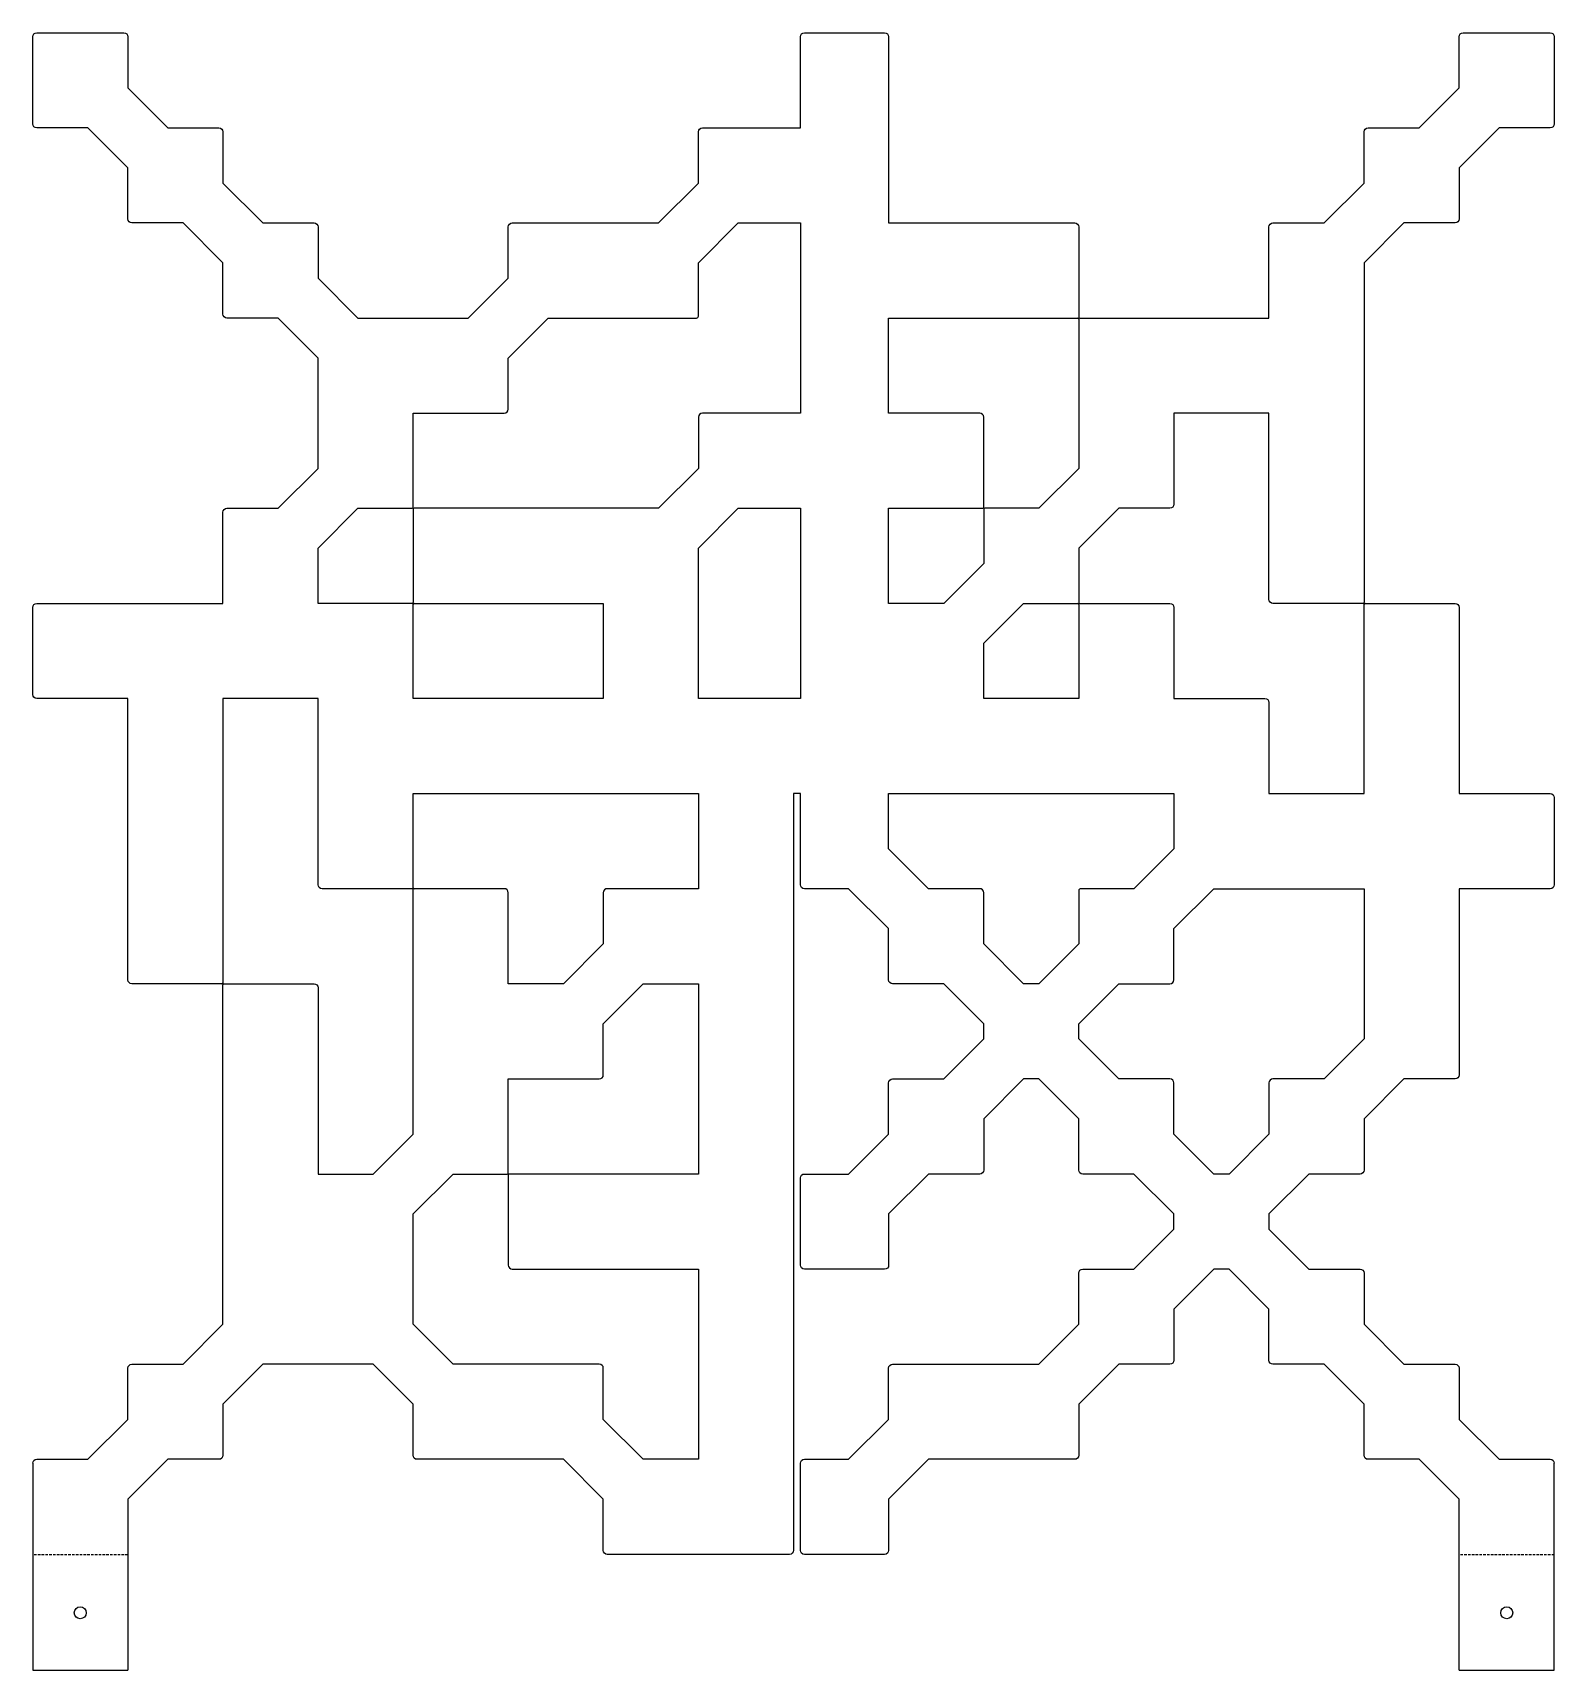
# Model space of a CAD drawing. Header units: millimetres. Extents: x -381 to 381, y -439 to 381.
import ezdxf

# ---------------------------------------------------------------- set-up
doc = ezdxf.new("R2010")
doc.units = ezdxf.units.MM
doc.linetypes.add('HIDDEN', pattern=[1.905, 1.27, -0.635])

msp = doc.modelspace()

# ---------------------------------------------------------------- linework, layer by layer
at = {"color": 7, "linetype": 'Continuous', "lineweight": 25}
for p, q in [((-381, 379), (-380.85, 379.77)), ((-381, 335.37), (-381, 379)), ((-380.85, 379.77), (-380.41, 380.41)), ((-380.41, 380.41), (-379.77, 380.85)), ((-379.77, 380.85), (-379, 381)), ((-379, 381), (-335.37, 381)), ((-335.37, 381), (-334.61, 380.85)), ((-334.61, 380.85), (-333.96, 380.41)), ((-333.96, 380.41), (-333.53, 379.77)), ((-333.53, 379.77), (-333.37, 379)), ((-333.37, 379), (-333.37, 353.37)), ((3.5, 379), (3.65, 379.77)), ((3.5, 333.37), (3.5, 379)), ((3.65, 379.77), (4.09, 380.41)), ((4.09, 380.41), (4.73, 380.85)), ((4.73, 380.85), (5.5, 381)), ((5.5, 381), (45.62, 381)), ((45.62, 381), (46.39, 380.85)), ((46.39, 380.85), (47.04, 380.41)), ((47.04, 380.41), (47.47, 379.77)), ((47.47, 379.77), (47.62, 379)), ((47.62, 379), (47.62, 285.75)), ((333.37, 379), (333.53, 379.77)), ((333.37, 353.37), (333.37, 379)), ((333.53, 379.77), (333.96, 380.41)), ((333.96, 380.41), (334.61, 380.85)), ((334.61, 380.85), (335.37, 381)), ((335.37, 381), (379, 381)), ((379, 381), (379.77, 380.85)), ((379.77, 380.85), (380.41, 380.41)), ((380.41, 380.41), (380.85, 379.77)), ((380.85, 379.77), (381, 379)), ((381, 379), (381, 335.37)), ((-333.37, 353.37), (-313.37, 333.37)), ((313.37, 333.37), (333.37, 353.37)), ((-380.85, 334.61), (-381, 335.37)), ((-380.41, 333.96), (-380.85, 334.61)), ((-379.77, 333.53), (-380.41, 333.96)), ((-379, 333.37), (-379.77, 333.53)), ((-353.37, 333.37), (-379, 333.37)), ((-333.37, 313.37), (-353.37, 333.37)), ((-313.37, 333.37), (-287.75, 333.37)), ((-287.75, 333.37), (-286.98, 333.22)), ((-286.98, 333.22), (-286.34, 332.79)), ((-286.34, 332.79), (-285.9, 332.14)), ((-285.9, 332.14), (-285.75, 331.37)), ((-285.75, 331.37), (-285.75, 305.75)), ((-47.63, 331.37), (-47.47, 332.14)), ((-47.63, 305.75), (-47.63, 331.37)), ((-47.47, 332.14), (-47.04, 332.79)), ((-47.04, 332.79), (-46.39, 333.22)), ((-46.39, 333.22), (-45.63, 333.37)), ((-45.63, 333.37), (3.5, 333.37)), ((285.75, 331.37), (285.9, 332.14)), ((285.75, 305.75), (285.75, 331.37)), ((285.9, 332.14), (286.34, 332.79)), ((286.34, 332.79), (286.98, 333.22)), ((286.98, 333.22), (287.75, 333.37)), ((287.75, 333.37), (313.37, 333.37)), ((353.37, 333.37), (333.37, 313.37)), ((379, 333.37), (353.37, 333.37)), ((379.77, 333.53), (379, 333.37)), ((380.41, 333.96), (379.77, 333.53)), ((380.85, 334.61), (380.41, 333.96)), ((381, 335.37), (380.85, 334.61)), ((-333.37, 287.75), (-333.37, 313.37)), ((333.37, 313.37), (333.37, 287.75)), ((-285.75, 305.75), (-265.75, 285.75)), ((-67.63, 285.75), (-47.63, 305.75)), ((265.75, 285.75), (285.75, 305.75)), ((-333.22, 286.98), (-333.37, 287.75)), ((333.37, 287.75), (333.22, 286.98)), ((-332.79, 286.34), (-333.22, 286.98)), ((-332.14, 285.9), (-332.79, 286.34)), ((-331.37, 285.75), (-332.14, 285.9)), ((-305.75, 285.75), (-331.37, 285.75)), ((-285.75, 265.75), (-305.75, 285.75)), ((-265.75, 285.75), (-240.12, 285.75)), ((-240.12, 285.75), (-239.36, 285.6)), ((-239.36, 285.6), (-238.71, 285.16)), ((-238.71, 285.16), (-238.28, 284.52)), ((-238.28, 284.52), (-238.12, 283.75)), ((-238.12, 283.75), (-238.12, 258.12)), ((-142.88, 283.75), (-142.72, 284.52)), ((-142.88, 258.12), (-142.88, 283.75)), ((-142.72, 284.52), (-142.29, 285.16)), ((-142.29, 285.16), (-141.64, 285.6)), ((-141.64, 285.6), (-140.88, 285.75)), ((-140.88, 285.75), (-67.63, 285.75)), ((-47.63, 265.75), (-27.63, 285.75)), ((-27.63, 285.75), (3.5, 285.75)), ((3.5, 285.75), (3.5, 190.5)), ((47.62, 285.75), (140.87, 285.75)), ((140.87, 285.75), (141.64, 285.6)), ((141.64, 285.6), (142.29, 285.16)), ((142.29, 285.16), (142.72, 284.52)), ((142.72, 284.52), (142.87, 283.75)), ((142.87, 283.75), (142.87, 238.62)), ((238.12, 283.75), (238.28, 284.52)), ((238.12, 238.12), (238.12, 283.75)), ((238.28, 284.52), (238.71, 285.16)), ((238.71, 285.16), (239.36, 285.6)), ((239.36, 285.6), (240.12, 285.75)), ((240.12, 285.75), (265.75, 285.75)), ((305.75, 285.75), (285.75, 265.75)), ((331.37, 285.75), (305.75, 285.75)), ((332.14, 285.9), (331.37, 285.75)), ((332.79, 286.34), (332.14, 285.9)), ((333.22, 286.98), (332.79, 286.34)), ((-285.75, 240.12), (-285.75, 265.75)), ((-47.63, 239.12), (-47.63, 265.75)), ((285.75, 265.75), (285.75, 95.75)), ((-238.12, 258.12), (-218.12, 238.12)), ((-162.87, 238.12), (-142.88, 258.12)), ((-285.6, 239.36), (-285.75, 240.12)), ((-285.16, 238.71), (-285.6, 239.36)), ((-284.52, 238.28), (-285.16, 238.71)), ((-283.75, 238.12), (-284.52, 238.28)), ((-258.12, 238.12), (-283.75, 238.12)), ((-238.12, 218.12), (-258.12, 238.12)), ((-218.12, 238.12), (-162.87, 238.12)), ((-142.88, 218.12), (-122.87, 238.12)), ((-122.87, 238.12), (-48.63, 238.12)), ((-48.63, 238.12), (-48.24, 238.2)), ((-48.24, 238.2), (-47.92, 238.42)), ((-47.92, 238.42), (-47.7, 238.74)), ((-47.7, 238.74), (-47.63, 239.12)), ((47.62, 238.12), (142.37, 238.12)), ((47.62, 190.5), (47.62, 238.12)), ((143.37, 238.12), (238.12, 238.12)), ((142.87, 237.62), (142.87, 162.87)), ((-238.12, 162.87), (-238.12, 218.12)), ((-142.88, 192.5), (-142.88, 218.12)), ((-190.5, 190.5), (-144.87, 190.5)), ((-190.5, 143.37), (-190.5, 190.5)), ((-144.87, 190.5), (-144.11, 190.65)), ((-144.11, 190.65), (-143.46, 191.09)), ((-143.46, 191.09), (-143.03, 191.73)), ((-143.03, 191.73), (-142.88, 192.5)), ((-47.47, 189.27), (-47.63, 188.5)), ((-47.04, 189.91), (-47.47, 189.27)), ((-46.39, 190.35), (-47.04, 189.91)), ((-45.63, 190.5), (-46.39, 190.35)), ((3.5, 190.5), (-45.63, 190.5)), ((93.25, 190.5), (47.62, 190.5)), ((94.02, 190.35), (93.25, 190.5)), ((94.66, 189.91), (94.02, 190.35)), ((95.1, 189.27), (94.66, 189.91)), ((95.25, 188.5), (95.1, 189.27)), ((238.12, 190.5), (190.5, 190.5)), ((190.5, 190.5), (190.5, 144.87)), ((238.12, 97.25), (238.12, 190.5)), ((-47.63, 188.5), (-47.63, 162.87)), ((95.25, 143.37), (95.25, 188.5)), ((-258.12, 142.87), (-238.12, 162.87)), ((-47.63, 162.87), (-67.63, 142.87)), ((142.87, 162.87), (122.87, 142.87)), ((-285.75, 140.87), (-285.6, 141.64)), ((-285.75, 95.25), (-285.75, 140.87)), ((-285.6, 141.64), (-285.16, 142.29)), ((-285.16, 142.29), (-284.52, 142.72)), ((-284.52, 142.72), (-283.75, 142.87)), ((-283.75, 142.87), (-258.12, 142.87)), ((-238.12, 122.87), (-218.12, 142.87)), ((-218.12, 142.87), (-191, 142.87)), ((-190.5, 142.37), (-190.5, 95.75)), ((-67.63, 142.87), (-190, 142.87)), ((-47.63, 122.87), (-27.63, 142.87)), ((-27.63, 142.87), (3.5, 142.87)), ((3.5, 142.87), (3.5, 47.62)), ((47.62, 95.25), (47.62, 142.87)), ((47.62, 142.87), (94.75, 142.87)), ((95.25, 142.37), (95.25, 115.25)), ((122.87, 142.87), (95.75, 142.87)), ((162.87, 142.87), (142.87, 122.87)), ((188.5, 142.87), (162.87, 142.87)), ((189.27, 143.03), (188.5, 142.87)), ((189.91, 143.46), (189.27, 143.03)), ((190.35, 144.11), (189.91, 143.46)), ((190.5, 144.87), (190.35, 144.11)), ((-238.12, 95.25), (-238.12, 122.87)), ((-47.63, 47.62), (-47.63, 122.87)), ((95.25, 115.25), (75.25, 95.25)), ((142.87, 122.87), (142.87, 95.75)), ((-381, 93.25), (-380.85, 94.02)), ((-381, 49.62), (-381, 93.25)), ((-380.85, 94.02), (-380.41, 94.66)), ((-380.41, 94.66), (-379.77, 95.1)), ((-379.77, 95.1), (-379, 95.25)), ((-379, 95.25), (-285.75, 95.25)), ((-191, 95.25), (-238.12, 95.25)), ((-190.5, 47.62), (-190.5, 94.75)), ((-190, 95.25), (-95.25, 95.25)), ((-95.25, 95.25), (-95.25, 47.62)), ((75.25, 95.25), (47.62, 95.25)), ((95.25, 75.25), (115.25, 95.25)), ((115.25, 95.25), (142.37, 95.25)), ((142.87, 94.75), (142.87, 47.62)), ((143.37, 95.25), (188.5, 95.25)), ((188.5, 95.25), (189.27, 95.1)), ((189.27, 95.1), (189.91, 94.66)), ((189.91, 94.66), (190.35, 94.02)), ((190.35, 94.02), (190.5, 93.25)), ((190.5, 93.25), (190.5, 47.62)), ((238.28, 96.48), (238.12, 97.25)), ((238.71, 95.84), (238.28, 96.48)), ((239.36, 95.4), (238.71, 95.84)), ((240.12, 95.25), (239.36, 95.4)), ((285.25, 95.25), (240.12, 95.25)), ((285.75, 0), (285.75, 94.75)), ((286.25, 95.25), (331.37, 95.25)), ((331.37, 95.25), (332.14, 95.1)), ((332.14, 95.1), (332.79, 94.66)), ((332.79, 94.66), (333.22, 94.02)), ((333.22, 94.02), (333.37, 93.25)), ((333.37, 93.25), (333.37, 0)), ((95.25, 47.62), (95.25, 75.25)), ((-380.85, 48.86), (-381, 49.62)), ((-380.41, 48.21), (-380.85, 48.86)), ((-379.77, 47.78), (-380.41, 48.21)), ((-379, 47.62), (-379.77, 47.78)), ((-333.37, 47.62), (-379, 47.62)), ((-333.37, -93.25), (-333.37, 47.62)), ((-238.12, 47.62), (-285.75, 47.62)), ((-285.75, 47.62), (-285.75, -94.75)), ((-238.12, -45.63), (-238.12, 47.62)), ((-95.25, 47.62), (-190.5, 47.62)), ((3.5, 47.62), (-47.63, 47.62)), ((142.87, 47.62), (95.25, 47.62)), ((190.5, 47.62), (236.12, 47.62)), ((236.12, 47.62), (236.89, 47.47)), ((236.89, 47.47), (237.54, 47.04)), ((237.54, 47.04), (237.97, 46.39)), ((237.97, 46.39), (238.12, 45.62)), ((238.12, 45.62), (238.12, 0)), ((-190.5, -47.12), (-190.5, 0)), ((-190.5, 0), (-47.63, 0)), ((-47.63, 0), (-47.63, -47.63)), ((3.5, 0), (0, 0)), ((0, 0), (0, -379)), ((3.5, -45.63), (3.5, 0)), ((47.62, 0), (190.5, 0)), ((47.62, -27.63), (47.62, 0)), ((190.5, 0), (190.5, -27.63)), ((238.12, 0), (285.75, 0)), ((333.37, 0), (379, 0)), ((379, 0), (379.77, -0.15)), ((379.77, -0.15), (380.41, -0.59)), ((380.41, -0.59), (380.85, -1.23)), ((380.85, -1.23), (381, -2)), ((381, -2), (381, -45.63)), ((67.62, -47.63), (47.62, -27.63)), ((190.5, -27.63), (170.5, -47.63)), ((-237.97, -46.39), (-238.12, -45.63)), ((-237.54, -47.04), (-237.97, -46.39)), ((-236.89, -47.47), (-237.54, -47.04)), ((-236.12, -47.63), (-236.89, -47.47)), ((-191, -47.63), (-236.12, -47.63)), ((-190.5, -170.5), (-190.5, -48.12)), ((-144.87, -47.63), (-190, -47.63)), ((-144.11, -47.78), (-144.87, -47.63)), ((-143.46, -48.21), (-144.11, -47.78)), ((-143.03, -48.86), (-143.46, -48.21)), ((-142.88, -49.63), (-143.03, -48.86)), ((-95.1, -48.86), (-95.25, -49.63)), ((-94.66, -48.21), (-95.1, -48.86)), ((-94.02, -47.78), (-94.66, -48.21)), ((-93.25, -47.63), (-94.02, -47.78)), ((-47.63, -47.63), (-93.25, -47.63)), ((3.65, -46.39), (3.5, -45.63)), ((4.09, -47.04), (3.65, -46.39)), ((4.73, -47.47), (4.09, -47.04)), ((5.5, -47.63), (4.73, -47.47)), ((27.62, -47.63), (5.5, -47.63)), ((47.62, -67.63), (27.62, -47.63)), ((93.25, -47.63), (67.62, -47.63)), ((94.02, -47.78), (93.25, -47.63)), ((94.66, -48.21), (94.02, -47.78)), ((95.1, -48.86), (94.66, -48.21)), ((95.25, -49.63), (95.1, -48.86)), ((142.95, -48.24), (142.87, -48.63)), ((142.87, -48.63), (142.87, -75.25)), ((143.17, -47.92), (142.95, -48.24)), ((143.49, -47.7), (143.17, -47.92)), ((143.87, -47.63), (143.49, -47.7)), ((170.5, -47.63), (143.87, -47.63)), ((190.5, -67.63), (210.5, -47.63)), ((210.5, -47.63), (285.75, -47.63)), ((285.75, -47.63), (285.75, -122.87)), ((379, -47.63), (333.37, -47.63)), ((333.37, -47.63), (333.37, -140.88)), ((379.77, -47.47), (379, -47.63)), ((380.41, -47.04), (379.77, -47.47)), ((380.85, -46.39), (380.41, -47.04)), ((381, -45.63), (380.85, -46.39)), ((-142.88, -95.25), (-142.88, -49.63)), ((-95.25, -49.63), (-95.25, -75.25)), ((95.25, -75.25), (95.25, -49.63)), ((47.62, -93.25), (47.62, -67.63)), ((190.5, -93.25), (190.5, -67.63)), ((-95.25, -75.25), (-115.25, -95.25)), ((115.25, -95.25), (95.25, -75.25)), ((142.87, -75.25), (122.87, -95.25)), ((-333.22, -94.02), (-333.37, -93.25)), ((-332.79, -94.66), (-333.22, -94.02)), ((-332.14, -95.1), (-332.79, -94.66)), ((-331.37, -95.25), (-332.14, -95.1)), ((-286.25, -95.25), (-331.37, -95.25)), ((-285.75, -265.75), (-285.75, -95.75)), ((-285.25, -95.25), (-240.12, -95.25)), ((-240.12, -95.25), (-239.36, -95.4)), ((-239.36, -95.4), (-238.71, -95.84)), ((-238.71, -95.84), (-238.28, -96.48)), ((-238.28, -96.48), (-238.12, -97.25)), ((-238.12, -97.25), (-238.12, -190.5)), ((-115.25, -95.25), (-142.88, -95.25)), ((-95.25, -115.25), (-75.25, -95.25)), ((-75.25, -95.25), (-47.63, -95.25)), ((-47.63, -95.25), (-47.63, -190.5)), ((47.78, -94.02), (47.62, -93.25)), ((48.21, -94.66), (47.78, -94.02)), ((48.86, -95.1), (48.21, -94.66)), ((49.62, -95.25), (48.86, -95.1)), ((75.25, -95.25), (49.62, -95.25)), ((95.25, -115.25), (75.25, -95.25)), ((122.87, -95.25), (115.25, -95.25)), ((142.87, -115.25), (162.87, -95.25)), ((162.87, -95.25), (188.5, -95.25)), ((188.5, -95.25), (189.27, -95.1)), ((189.27, -95.1), (189.91, -94.66)), ((189.91, -94.66), (190.35, -94.02)), ((190.35, -94.02), (190.5, -93.25)), ((-95.25, -140.88), (-95.25, -115.25)), ((75.25, -142.88), (95.25, -122.87)), ((95.25, -122.87), (95.25, -115.25)), ((142.87, -122.87), (142.87, -115.25)), ((162.87, -142.88), (142.87, -122.87)), ((285.75, -122.87), (265.75, -142.88)), ((-142.88, -142.88), (-97.25, -142.88)), ((-142.88, -190), (-142.88, -142.88)), ((-97.25, -142.88), (-96.48, -142.72)), ((-96.48, -142.72), (-95.84, -142.29)), ((-95.84, -142.29), (-95.4, -141.64)), ((-95.4, -141.64), (-95.25, -140.88)), ((47.62, -144.87), (47.78, -144.11)), ((47.62, -170.5), (47.62, -144.87)), ((47.78, -144.11), (48.21, -143.46)), ((48.21, -143.46), (48.86, -143.03)), ((48.86, -143.03), (49.62, -142.88)), ((49.62, -142.88), (75.25, -142.88)), ((115.25, -142.88), (95.25, -162.87)), ((122.87, -142.88), (115.25, -142.88)), ((142.87, -162.87), (122.87, -142.88)), ((188.5, -142.88), (162.87, -142.88)), ((189.27, -143.03), (188.5, -142.88)), ((189.91, -143.46), (189.27, -143.03)), ((190.35, -144.11), (189.91, -143.46)), ((190.5, -144.87), (190.35, -144.11)), ((190.5, -170.5), (190.5, -144.87)), ((238.28, -144.11), (238.12, -144.87)), ((238.12, -144.87), (238.12, -170.5)), ((238.71, -143.46), (238.28, -144.11)), ((239.36, -143.03), (238.71, -143.46)), ((240.12, -142.88), (239.36, -143.03)), ((265.75, -142.88), (240.12, -142.88)), ((305.75, -142.88), (285.75, -162.87)), ((331.37, -142.88), (305.75, -142.88)), ((332.14, -142.72), (331.37, -142.88)), ((332.79, -142.29), (332.14, -142.72)), ((333.22, -141.64), (332.79, -142.29)), ((333.37, -140.88), (333.22, -141.64)), ((95.25, -162.87), (95.25, -188.5)), ((142.87, -188.5), (142.87, -162.87)), ((285.75, -162.87), (285.75, -188.5)), ((-210.5, -190.5), (-190.5, -170.5)), ((27.62, -190.5), (47.62, -170.5)), ((210.5, -190.5), (190.5, -170.5)), ((238.12, -170.5), (218.12, -190.5)), ((95.25, -188.5), (95.1, -189.27)), ((143.03, -189.27), (142.87, -188.5)), ((285.75, -188.5), (285.6, -189.27)), ((-238.12, -190.5), (-210.5, -190.5)), ((-190.5, -210.5), (-170.5, -190.5)), ((-170.5, -190.5), (-143.37, -190.5)), ((-142.88, -191), (-142.88, -236.12)), ((-47.63, -190.5), (-142.37, -190.5)), ((3.5, -192.5), (3.65, -191.73)), ((3.5, -236.12), (3.5, -192.5)), ((3.65, -191.73), (4.09, -191.09)), ((4.09, -191.09), (4.73, -190.65)), ((4.73, -190.65), (5.5, -190.5)), ((5.5, -190.5), (27.62, -190.5)), ((67.62, -190.5), (47.62, -210.5)), ((93.25, -190.5), (67.62, -190.5)), ((94.02, -190.35), (93.25, -190.5)), ((94.66, -189.91), (94.02, -190.35)), ((95.1, -189.27), (94.66, -189.91)), ((143.46, -189.91), (143.03, -189.27)), ((144.11, -190.35), (143.46, -189.91)), ((144.87, -190.5), (144.11, -190.35)), ((170.5, -190.5), (144.87, -190.5)), ((190.5, -210.5), (170.5, -190.5)), ((218.12, -190.5), (210.5, -190.5)), ((258.12, -190.5), (238.12, -210.5)), ((283.75, -190.5), (258.12, -190.5)), ((284.52, -190.35), (283.75, -190.5)), ((285.16, -189.91), (284.52, -190.35)), ((285.6, -189.27), (285.16, -189.91)), ((-190.5, -265.75), (-190.5, -210.5)), ((47.62, -210.5), (47.62, -236.12)), ((190.5, -218.12), (190.5, -210.5)), ((238.12, -210.5), (238.12, -218.12)), ((170.5, -238.12), (190.5, -218.12)), ((238.12, -218.12), (258.12, -238.12)), ((-142.88, -236.12), (-142.72, -236.89)), ((-142.72, -236.89), (-142.29, -237.54)), ((-142.29, -237.54), (-141.64, -237.97)), ((3.65, -236.89), (3.5, -236.12)), ((4.09, -237.54), (3.65, -236.89)), ((4.73, -237.97), (4.09, -237.54)), ((47.12, -237.62), (46.43, -238.05)), ((47.55, -236.93), (47.12, -237.62)), ((47.62, -236.12), (47.55, -236.93)), ((-141.64, -237.97), (-140.88, -238.12)), ((-140.88, -238.12), (-47.63, -238.12)), ((-47.63, -238.12), (-47.63, -333.37)), ((5.5, -238.12), (4.73, -237.97)), ((45.62, -238.12), (5.5, -238.12)), ((46.43, -238.05), (45.62, -238.12)), ((142.87, -240.12), (143.03, -239.36)), ((142.87, -265.75), (142.87, -240.12)), ((143.03, -239.36), (143.46, -238.71)), ((143.46, -238.71), (144.11, -238.28)), ((144.11, -238.28), (144.87, -238.12)), ((144.87, -238.12), (170.5, -238.12)), ((210.5, -238.12), (190.5, -258.12)), ((218.12, -238.12), (210.5, -238.12)), ((238.12, -258.12), (218.12, -238.12)), ((258.12, -238.12), (283.75, -238.12)), ((283.75, -238.12), (284.52, -238.28)), ((284.52, -238.28), (285.16, -238.71)), ((285.16, -238.71), (285.6, -239.36)), ((285.6, -239.36), (285.75, -240.12)), ((285.75, -240.12), (285.75, -265.75)), ((190.5, -258.12), (190.5, -283.75)), ((238.12, -283.75), (238.12, -258.12)), ((-305.75, -285.75), (-285.75, -265.75)), ((-170.5, -285.75), (-190.5, -265.75)), ((122.87, -285.75), (142.87, -265.75)), ((285.75, -265.75), (305.75, -285.75)), ((-333.37, -287.75), (-333.22, -286.98)), ((-333.22, -286.98), (-332.79, -286.34)), ((-332.79, -286.34), (-332.14, -285.9)), ((-332.14, -285.9), (-331.37, -285.75)), ((-331.37, -285.75), (-305.75, -285.75)), ((-265.75, -285.75), (-285.75, -305.75)), ((-210.5, -285.75), (-265.75, -285.75)), ((-190.5, -305.75), (-210.5, -285.75)), ((-97.25, -285.75), (-170.5, -285.75)), ((-96.48, -285.9), (-97.25, -285.75)), ((-95.84, -286.34), (-96.48, -285.9)), ((-95.4, -286.98), (-95.84, -286.34)), ((-95.25, -287.75), (-95.4, -286.98)), ((47.62, -287.75), (47.78, -286.98)), ((47.78, -286.98), (48.21, -286.34)), ((48.21, -286.34), (48.86, -285.9)), ((48.86, -285.9), (49.62, -285.75)), ((49.62, -285.75), (122.87, -285.75)), ((162.87, -285.75), (142.87, -305.75)), ((188.5, -285.75), (162.87, -285.75)), ((189.27, -285.6), (188.5, -285.75)), ((189.91, -285.16), (189.27, -285.6)), ((190.35, -284.52), (189.91, -285.16)), ((190.5, -283.75), (190.35, -284.52)), ((238.28, -284.52), (238.12, -283.75)), ((238.71, -285.16), (238.28, -284.52)), ((239.36, -285.6), (238.71, -285.16)), ((240.12, -285.75), (239.36, -285.6)), ((265.75, -285.75), (240.12, -285.75)), ((285.75, -305.75), (265.75, -285.75)), ((305.75, -285.75), (331.37, -285.75)), ((331.37, -285.75), (332.14, -285.9)), ((332.14, -285.9), (332.79, -286.34)), ((332.79, -286.34), (333.22, -286.98)), ((333.22, -286.98), (333.37, -287.75)), ((-333.37, -313.37), (-333.37, -287.75)), ((-95.25, -313.37), (-95.25, -287.75)), ((47.62, -313.37), (47.62, -287.75)), ((333.37, -287.75), (333.37, -313.37)), ((-285.75, -305.75), (-285.75, -331.37)), ((-190.5, -331.37), (-190.5, -305.75)), ((142.87, -305.75), (142.87, -331.37)), ((285.75, -331.37), (285.75, -305.75)), ((-353.37, -333.37), (-333.37, -313.37)), ((-75.25, -333.37), (-95.25, -313.37)), ((27.62, -333.37), (47.62, -313.37)), ((333.37, -313.37), (353.37, -333.37)), ((-381, -335.37), (-380.85, -334.61)), ((-381, -335.37), (-381, -439)), ((-380.85, -334.61), (-380.41, -333.96)), ((-380.41, -333.96), (-379.77, -333.53)), ((-379.77, -333.53), (-379, -333.37)), ((-379, -333.37), (-353.37, -333.37)), ((-313.37, -333.37), (-333.37, -353.37)), ((-287.75, -333.37), (-313.37, -333.37)), ((-286.98, -333.22), (-287.75, -333.37)), ((-286.34, -332.79), (-286.98, -333.22)), ((-285.9, -332.14), (-286.34, -332.79)), ((-285.75, -331.37), (-285.9, -332.14)), ((-190.35, -332.14), (-190.5, -331.37)), ((-189.91, -332.79), (-190.35, -332.14)), ((-189.27, -333.22), (-189.91, -332.79)), ((-188.5, -333.37), (-189.27, -333.22)), ((-115.25, -333.37), (-188.5, -333.37)), ((-95.25, -353.37), (-115.25, -333.37)), ((-47.63, -333.37), (-75.25, -333.37)), ((3.5, -335.37), (3.65, -334.61)), ((3.5, -379), (3.5, -335.37)), ((3.65, -334.61), (4.09, -333.96)), ((4.09, -333.96), (4.73, -333.53)), ((4.73, -333.53), (5.5, -333.37)), ((5.5, -333.37), (27.62, -333.37)), ((67.62, -333.37), (47.62, -353.37)), ((140.87, -333.37), (67.62, -333.37)), ((141.64, -333.22), (140.87, -333.37)), ((142.29, -332.79), (141.64, -333.22)), ((142.72, -332.14), (142.29, -332.79)), ((142.87, -331.37), (142.72, -332.14)), ((285.9, -332.14), (285.75, -331.37)), ((286.34, -332.79), (285.9, -332.14)), ((286.98, -333.22), (286.34, -332.79)), ((287.75, -333.37), (286.98, -333.22)), ((313.37, -333.37), (287.75, -333.37)), ((333.37, -353.37), (313.37, -333.37)), ((353.37, -333.37), (379, -333.37)), ((379, -333.37), (379.77, -333.53)), ((379.77, -333.53), (380.41, -333.96)), ((380.41, -333.96), (380.85, -334.61)), ((380.85, -334.61), (381, -335.37)), ((381, -439), (381, -335.37)), ((-333.37, -353.37), (-333.37, -439)), ((-95.25, -379), (-95.25, -353.37)), ((47.62, -353.37), (47.62, -379)), ((333.37, -439), (333.37, -353.37)), ((-95.1, -379.77), (-95.25, -379)), ((-94.66, -380.41), (-95.1, -379.77)), ((-94.02, -380.85), (-94.66, -380.41)), ((-93.25, -381), (-94.02, -380.85)), ((-2, -381), (-93.25, -381)), ((-1.23, -380.85), (-2, -381)), ((-0.59, -380.41), (-1.23, -380.85)), ((-0.15, -379.77), (-0.59, -380.41)), ((0, -379), (-0.15, -379.77)), ((3.65, -379.77), (3.5, -379)), ((4.09, -380.41), (3.65, -379.77)), ((4.73, -380.85), (4.09, -380.41)), ((5.5, -381), (4.73, -380.85)), ((45.62, -381), (5.5, -381)), ((46.39, -380.85), (45.62, -381)), ((47.04, -380.41), (46.39, -380.85)), ((47.47, -379.77), (47.04, -380.41)), ((47.62, -379), (47.47, -379.77)), ((-381, -439), (-333.37, -439)), ((333.37, -439), (381, -439))]:
    msp.add_line(p, q, dxfattribs=at)
at = {"color": 7, "linetype": 'HIDDEN'}
for p, q in [((-333.37, -381.13), (-381, -381.13)), ((381, -381.13), (333.37, -381.13))]:
    msp.add_line(p, q, dxfattribs=at)
at = {"color": 7, "linetype": 'Continuous', "lineweight": 25}
for centre in [(-357.19, -410.23), (357.19, -410.23)]:
    msp.add_circle(centre, 3, dxfattribs=at)
for centre, start, end in [((142.37, 237.62), 360, 90), ((143.37, 238.62), 180, 270), ((-191, 143.37), 270, 360), ((-190, 142.37), 90, 180), ((94.75, 143.37), 270, 360), ((95.75, 142.37), 90, 180), ((-191, 95.75), 270, 360), ((-190, 94.75), 90, 180), ((142.37, 94.75), 360, 90), ((143.37, 95.75), 180, 270), ((285.25, 95.75), 270, 360), ((286.25, 94.75), 90, 180), ((-191, -48.12), 360, 90), ((-190, -47.12), 180, 270), ((-286.25, -94.75), 270, 360), ((-285.25, -95.75), 90, 180), ((-143.37, -190), 270, 360), ((-142.37, -191), 90, 180)]:
    msp.add_arc(centre, 0.5, start, end, dxfattribs=at)

doc.saveas('drawing.dxf')
